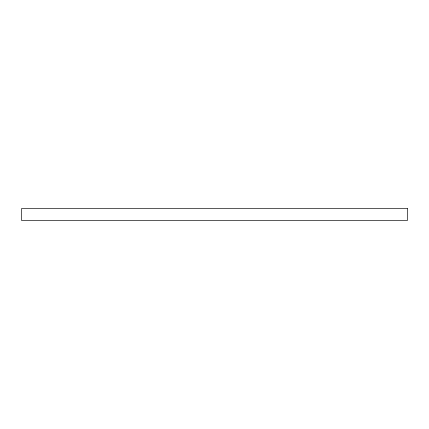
<?xml version="1.0" encoding="UTF-8"?>
<svg xmlns="http://www.w3.org/2000/svg" width="429" height="429" viewBox="0 0 429 429"><rect width="100%" height="100%" fill="white"/><g stroke="black" fill="none" stroke-linecap="round" stroke-linejoin="round"><path stroke-width="0.64" d="M407.55 208.65L21.45 208.65L21.45 220.35L407.55 220.35L407.55 208.65"/></g></svg>
